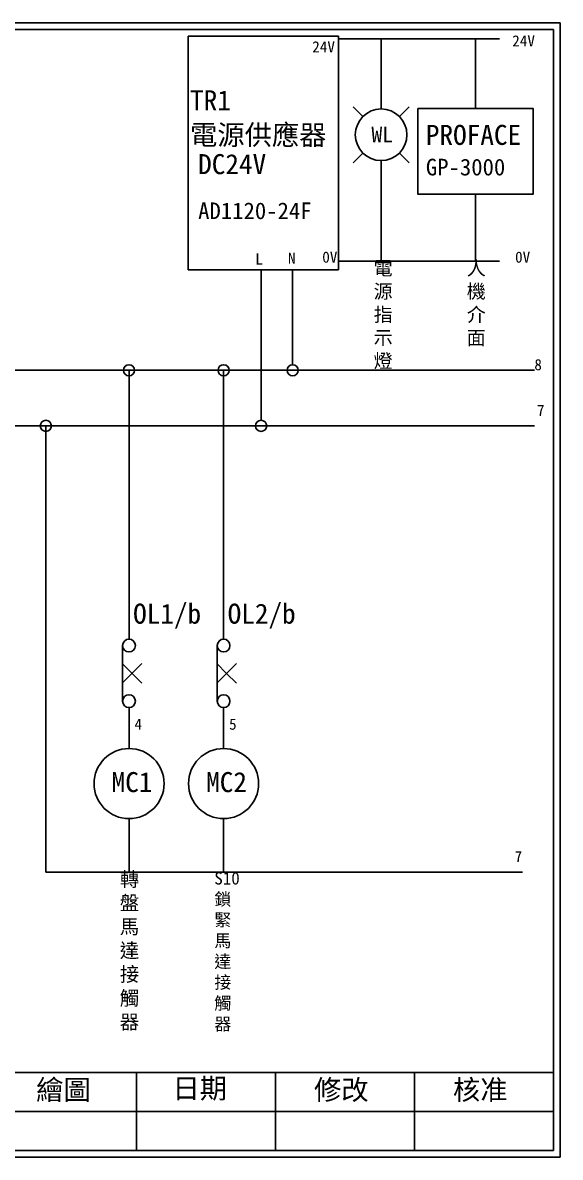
# Model space of a CAD drawing. Extents: x 10 to 297, y 3 to 207.
# Drawn here: x 200.3 to 297, y 3 to 207 of the extents above; entities that cross this region are included whole.
import ezdxf
from ezdxf.enums import TextEntityAlignment as Align

# ---------------------------------------------------------------- set-up
doc = ezdxf.new("R2010")
doc.units = 0
doc.layers.get('0').update_dxf_attribs({"linetype": 'CONTINUOUS'})
doc.layers.add('圖框層', color=7, linetype='CONTINUOUS')
doc.layers.add('標尺寸層', color=3, linetype='CONTINUOUS')
doc.styles.add('CNS', font='romanc.shx', dxfattribs={"bigfont": 'chineset.shx'})
doc.styles.add('STSL', font='kaiu.ttf')

msp = doc.modelspace()

# ---------------------------------------------------------------- linework, layer by layer
for p, q in [((257.07, 204.57), (230.07, 204.57)), ((230.07, 204.57), (230.07, 162.57)), ((257.07, 162.57), (257.07, 204.57)), ((286.04, 204.04), (257.07, 204.04)), ((264.76, 195.36), (264.76, 204.04)), ((264.76, 191.46), (264.76, 195.36)), ((261.47, 190.1), (259.71, 191.87)), ((268.04, 190.1), (269.8, 191.87)), ((261.47, 183.54), (259.71, 181.77)), ((264.76, 182.18), (264.76, 178.23)), ((268.04, 183.54), (269.8, 181.77)), ((264.76, 178.23), (264.76, 164.09)), ((286.04, 164.09), (257.07, 164.09)), ((230.07, 162.57), (253.07, 162.57)), ((243.17, 162.57), (243.17, 135.49)), ((248.84, 162.57), (248.84, 145.49)), ((253.07, 162.57), (257.07, 162.57)), ((146.48, 144.49), (292.33, 144.49)), ((219.41, 96.15), (219.41, 144.49)), ((236.42, 96.15), (236.42, 144.49)), ((146.48, 134.49), (292.33, 134.49)), ((218.26, 95), (218.26, 85)), ((235.27, 95), (235.27, 85)), ((218.19, 88.21), (221.73, 91.75)), ((219.96, 89.98), (218.19, 91.75)), ((219.96, 89.98), (221.73, 88.21)), ((235.21, 88.21), (238.74, 91.75)), ((236.97, 89.98), (235.21, 91.75)), ((236.97, 89.98), (238.74, 88.21)), ((219.41, 76.48), (219.41, 83.85)), ((236.42, 76.48), (236.42, 83.85)), ((219.41, 63.88), (219.41, 54.28)), ((236.42, 63.88), (236.42, 54.28))]:
    msp.add_line(p, q)
for centre, radius in [((264.76, 186.82), 4.64), ((248.84, 144.49), 1), ((243.17, 134.49), 1), ((219.41, 70.18), 6.3), ((236.42, 70.18), 6.3)]:
    msp.add_circle(centre, radius)
at = {"layer": '圖框層', "color": 7}
for p, q in [((297, 206.97), (10, 206.97)), ((297, 3), (297, 206.97)), ((295.75, 205.72), (11.25, 205.72)), ((295.75, 4.25), (295.75, 205.72)), ((11.25, 18.25), (295.75, 18.25)), ((220.75, 4.25), (220.75, 18.25)), ((245.75, 4.25), (245.75, 18.25)), ((270.75, 4.25), (270.75, 18.25)), ((145.75, 11.25), (295.75, 11.25)), ((11.25, 4.25), (295.75, 4.25)), ((10, 3), (297, 3))]:
    msp.add_line(p, q, dxfattribs=at)
at = {"layer": '標尺寸層', "color": 7}
for p, q in [((281.74, 191.57), (281.74, 204.04)), ((281.74, 176.13), (281.74, 164.09)), ((204.44, 134.49), (204.44, 54.28)), ((290.2, 54.28), (204.44, 54.28))]:
    msp.add_line(p, q, dxfattribs=at)
msp.add_lwpolyline([(271.39, 191.57), (292.09, 191.57), (292.09, 176.13), (271.39, 176.13)], close=True, dxfattribs=at)
for centre, radius in [((219.41, 144.49), 1), ((236.42, 144.49), 1), ((204.44, 134.49), 1), ((219.41, 95), 1.15), ((236.42, 95), 1.15), ((219.41, 85), 1.15), ((236.42, 85), 1.15)]:
    msp.add_circle(centre, radius, dxfattribs=at)

# ---------------------------------------------------------------- texts
at = {"color": 7}
msp.add_text('WL', height=2.856, dxfattribs=at).set_placement((264.96, 186.87), align=Align.MIDDLE_CENTER)
at = {"layer": '圖框層', "color": 4, "style": 'STSL'}
for s, height, p in [('24V', 2, (288.35, 202.7)), ('24V', 2, (252.37, 201.63)), ('TR1', 3.6, (230.38, 191.22)), ('電源供應器', 3.6, (230.38, 185)), ('PROFACE', 3.6, (272.81, 185)), ('DC24V', 3.6, (231.84, 179.74)), ('GP-3000', 3, (272.81, 179.51)), ('AD1120-24F', 3, (231.84, 171.65)), ('L', 2, (242.13, 163.48)), ('N', 2, (248, 163.63)), ('0V', 2, (254.17, 163.83)), ('0V', 2, (288.86, 163.83)), ('8', 2, (292.33, 144.49)), ('7', 2, (292.8, 136.27)), ('OL1/b', 3.6, (220.14, 98.93)), ('OL2/b', 3.6, (237.15, 98.93)), ('4', 2, (220.39, 79.87)), ('5', 2, (237.4, 79.87)), ('MC1', 3.6, (216.27, 68.65)), ('MC2', 3.6, (233.28, 68.65)), ('7', 2, (288.79, 56.06)), ('繪圖', 3.6, (202.69, 13.34)), ('日期', 3.6, (227.22, 13.59)), ('修改', 3.6, (252.69, 13.34)), ('核准', 3.6, (277.69, 13.34))]:
    msp.add_text(s, height=height, dxfattribs=at).set_placement(p)
at = {"layer": '標尺寸層', "color": 7, "attachment_point": 1, "style": 'CNS'}
for s, insert, char_height, width in [('{\\fDFKai-SB|b0|i0|c136|p65;電源指示燈}', (263.42, 164.09), 2.5, 4.1392), ('{\\fDFKai-SB|b0|i0|c136|p65;人機介面}', (280.17, 164.09), 2.5, 4.1392), ('{\\fDFKai-SB|b0|i0|c136|p65;\\H0.64103x;轉\\P盤\\P馬達接\\H0.99999x;觸器}', (217.74, 54.28), 4, 5.4243), ('{\\fDFKai-SB|b0|i0|c136|p65;\\H0.64103x;S10鎖緊馬達接觸器}', (234.75, 54.28), 3.5, 1.812)]:
    msp.add_mtext(s, dxfattribs=dict(at, insert=insert, char_height=char_height, width=width))

doc.saveas('drawing.dxf')
